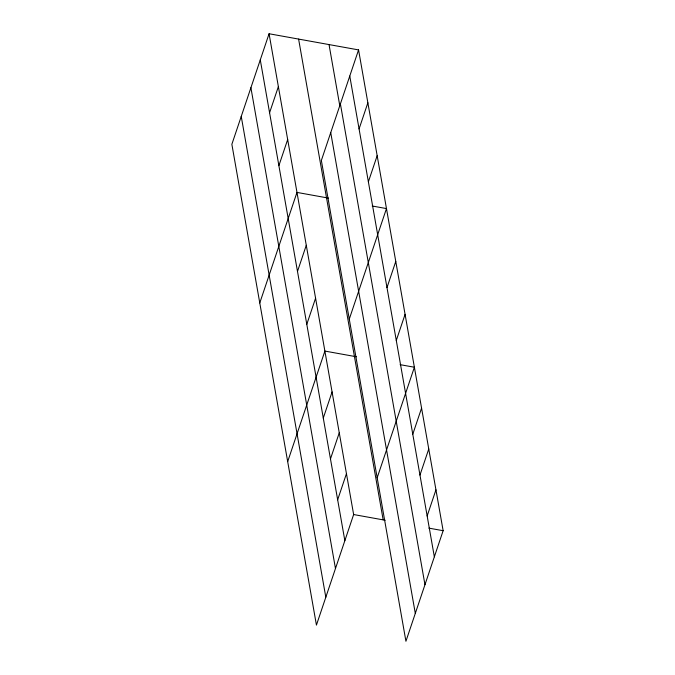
<?xml version="1.0" encoding="UTF-8"?>
<svg xmlns="http://www.w3.org/2000/svg" width="675" height="675" viewBox="0 0 675 675"><rect width="100%" height="100%" fill="white"/><g stroke="black" fill="none" stroke-linecap="round" stroke-linejoin="round"><path stroke-width="1.01" d="M269.072 33.75L231.863 144.298L316.44 625.092L353.641 514.544L269.072 33.75L358.56 49.908L443.138 530.702L405.928 641.25L321.359 160.456L358.56 49.908M269.578 112.759L278.37 86.636M278.885 165.645L287.677 139.523M259.774 302.957L296.975 192.409L328.539 198.113M297.489 271.418L306.281 245.295M359.075 128.925L367.867 102.803M306.796 324.312L315.579 298.19M368.373 181.811L377.165 155.689M287.685 461.616L324.886 351.076L356.451 356.771M349.27 319.123L386.471 208.575L372.212 206.002M323.283 418.061L332.075 391.939M386.986 287.584L395.769 261.461M330.472 458.932L339.263 432.81M337.66 499.795L346.452 473.673M396.284 340.47L405.076 314.348M377.173 477.782L414.382 367.234L400.123 364.66M412.779 434.227L421.571 408.105M419.968 475.09L428.76 448.968M427.157 515.962L435.949 489.839M353.641 514.544L385.206 520.239M428.878 528.128L443.138 530.702M349.768 76.039L434.346 556.824M340.394 103.891L424.963 584.685M329.029 44.575L339.795 105.764M330.733 132.595L415.302 613.389M298.603 39.083L383.172 519.877M260.28 59.872L344.849 540.667M250.906 87.733L335.475 568.527M241.245 116.438L325.814 597.232"/></g></svg>
